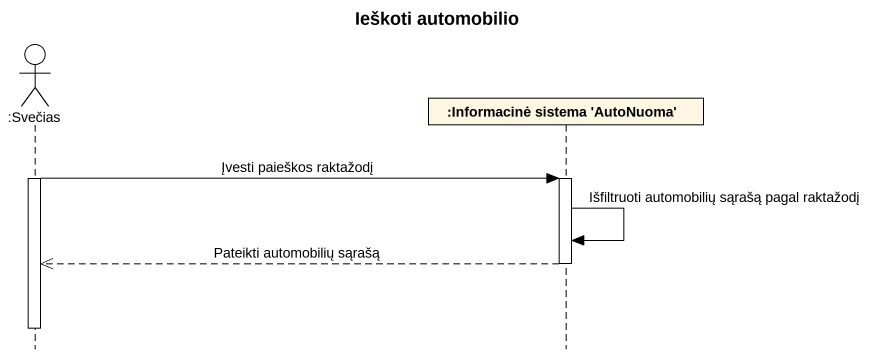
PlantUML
@startuml
title Ieškoti automobilio
hide footbox
actor ":Svečias" as Svečias
participant ":Informacinė sistema 'AutoNuoma'" as Informacinė_sistema

activate Svečias
Svečias -> Informacinė_sistema : Įvesti paieškos raktažodį
activate Informacinė_sistema
Informacinė_sistema -> Informacinė_sistema : Išfiltruoti automobilių sąrašą pagal raktažodį
Informacinė_sistema -->> Svečias : Pateikti automobilių sąrašą
deactivate Informacinė_sistema
deactivate Svečias
@enduml
